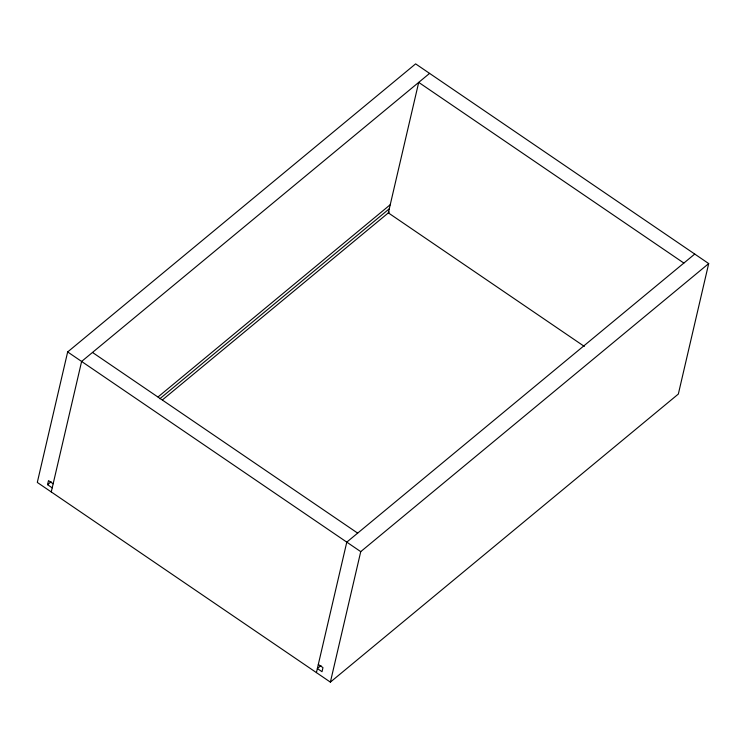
<?xml version="1.0" encoding="UTF-8"?>
<svg xmlns="http://www.w3.org/2000/svg" width="746" height="746" viewBox="0 0 746 746"><rect width="100%" height="100%" fill="white"/><g stroke="black" fill="none" stroke-linecap="round" stroke-linejoin="round"><path stroke-width="1.12" d="M67.662 351.944L37.3 482.429L330.375 682.124L678.338 394.056L708.7 263.571L415.625 63.876L67.662 351.944L360.738 551.639L330.375 682.124M52.201 487.856L47.557 484.686L48.499 480.611L53.152 483.781M51.26 491.94L81.622 361.446L429.584 73.388M316.416 672.612L346.787 542.128L694.74 254.06M47.557 484.686L51.138 481.72M158.077 396.919L390.354 204.628M159.821 398.765L389.403 208.703M162.46 399.875L389.356 212.041M360.738 551.639L708.7 263.571M320.957 665.563L317.367 668.537L322.02 671.708L322.971 667.623L318.318 664.453M683.868 263.068L418.711 82.386L388.34 212.88L584.332 346.414M92.495 352.448L357.66 533.12"/></g></svg>
